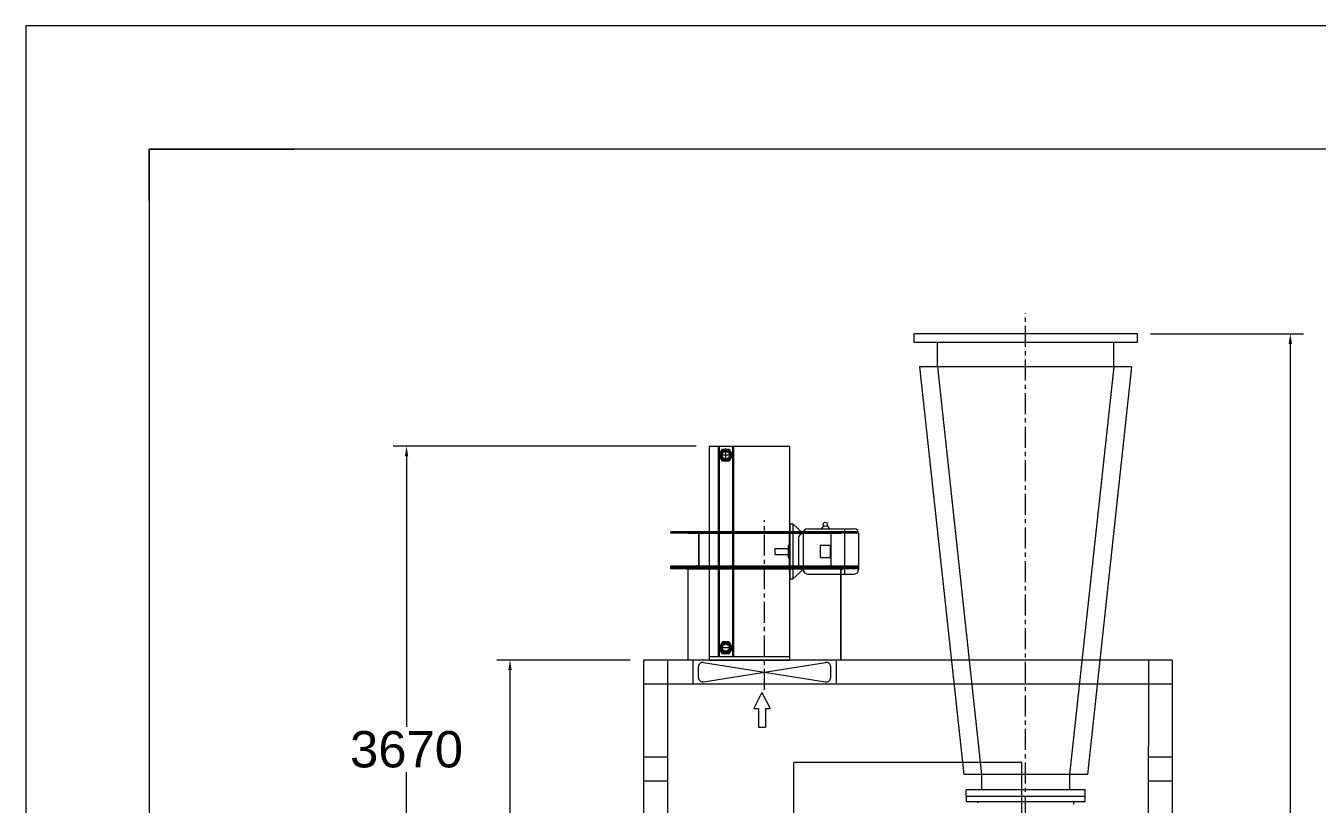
# Model space of a CAD drawing. Header units: millimetres. Extents: x 2 to 671028, y -1 to 511258.
# Drawn here: x 2 to 148864, y 421547 to 511258 of the extents above; entities that cross this region are included whole.
import ezdxf
from ezdxf.enums import TextEntityAlignment as Align

# ---------------------------------------------------------------- set-up
doc = ezdxf.new("R2010")
doc.units = ezdxf.units.MM
doc.header["$LTSCALE"] = 25.4
doc.linetypes.add('CENTER', pattern=[50.8, 31.75, -6.35, 6.35, -6.35])
doc.layers.get('Defpoints').update_dxf_attribs({"lineweight": 5})
doc.layers.add('CAXA1', color=5, linetype='CENTER', lineweight=5)
doc.layers.add('Title Block', color=7, linetype='Continuous', lineweight=5)
doc.styles.add('ACANSTS', font='romans.shx', dxfattribs={"height": 25.4})
doc.styles.add('Roman', font='arial.ttf')
doc.styles.get("Standard").update_dxf_attribs({"font": 'arial.ttf'})
doc.dimstyles.new('ISO-25', dxfattribs={"dimscale": 30, "dimtxt": 38.1, "dimasz": 38.1, "dimexe": 50.8, "dimexo": 50.8, "dimgap": 15.875, "dimtad": 1, "dimtih": 1, "dimtoh": 1, "dimdec": 1, "dimlfac": 0.03937, "dimdsep": 46, "dimtxsty": 'Standard', "dimcen": 63.5, "dimclrd": 7, "dimclre": 7, "dimclrt": 7, "dimadec": 0, "dimazin": 0, "dimtfac": 1, "dimtdec": 1, "dimtmove": 0, "dimatfit": 3, "dimfxl": 25.4, "dimlwd": 5, "dimlwe": 5, "dimarcsym": 0})

# ---------------------------------------------------------------- blocks, each defined once
blk = doc.blocks.new('*D41')
at = {"color": 7, "linetype": 'Continuous', "lineweight": 5, "transparency": 16777216}
for p, q in [((69668, 438156), (54291, 438156)), ((55815, 437013), (55815, 412355)), ((55815, 370719), (55815, 407123)), ((67154, 369576), (54291, 369576))]:
    blk.add_line(p, q, dxfattribs=at)
at = {"color": 7, "transparency": 16777216}
for points in [[(55625, 437013), (56006, 437013), (55815, 438156)], [(55625, 370719), (56006, 370719), (55815, 369576)]]:
    blk.add_solid(points, dxfattribs=at)
at = {"layer": 'Defpoints', "color": 0, "transparency": 16777216}
for p in [(55815, 438156), (71192, 438156), (68678, 369576)]:
    blk.add_point(p, dxfattribs=at)
at = {"color": 7, "lineweight": 5, "transparency": 16777216, "insert": (55815, 409739), "char_height": 4191, "attachment_point": 5, "style": 'Roman'}
blk.add_mtext('2700', dxfattribs=at)
blk = doc.blocks.new('*D43')
at = {"color": 7, "linetype": 'Continuous', "lineweight": 5, "transparency": 16777216}
for p, q in [((129653, 475747), (147291, 475747)), ((145767, 474604), (145767, 415597)), ((145767, 370719), (145767, 410365)), ((145081, 369576), (144243, 369576))]:
    blk.add_line(p, q, dxfattribs=at)
at = {"color": 7, "transparency": 16777216}
for points in [[(145577, 474604), (145958, 474604), (145767, 475747)], [(145577, 370719), (145958, 370719), (145767, 369576)]]:
    blk.add_solid(points, dxfattribs=at)
at = {"layer": 'Defpoints', "color": 0, "transparency": 16777216}
for p in [(128129, 475747), (145767, 475747), (146605, 369576)]:
    blk.add_point(p, dxfattribs=at)
at = {"color": 7, "lineweight": 5, "transparency": 16777216, "insert": (145767, 412981), "char_height": 4191, "attachment_point": 5, "style": 'Roman'}
blk.add_mtext('4180', dxfattribs=at)
blk = doc.blocks.new('*D40')
at = {"color": 7, "linetype": 'Continuous', "lineweight": 5, "transparency": 16777216}
for p, q in [((77288, 462794), (42364, 462794)), ((43888, 461651), (43888, 430466)), ((43888, 370719), (43888, 425231)), ((67154, 369576), (42364, 369576))]:
    blk.add_line(p, q, dxfattribs=at)
at = {"color": 7, "transparency": 16777216}
for points in [[(43698, 461651), (44079, 461651), (43888, 462794)], [(43698, 370719), (44079, 370719), (43888, 369576)]]:
    blk.add_solid(points, dxfattribs=at)
at = {"layer": 'Defpoints', "color": 0, "transparency": 16777216}
for p in [(43888, 462794), (78812, 462794), (68678, 369576)]:
    blk.add_point(p, dxfattribs=at)
at = {"color": 7, "lineweight": 5, "transparency": 16777216, "insert": (43888, 427849), "char_height": 4191, "attachment_point": 5, "style": 'Roman'}
blk.add_mtext('3670', dxfattribs=at)
blk = doc.blocks.new('LONE STAR BLOWER TITLE BLOCK (SIZE A)')
at = {"layer": 'Title Block', "lineweight": 15}
for p, q in [((600.08, 457.2), (0, 457.2)), ((0, 457.2), (0, 0)), ((587.38, 444.5), (12.7, 444.5)), ((587.38, 444.5), (12.7, 444.5)), ((12.7, 444.5), (12.7, 12.7)), ((12.7, 439.2), (12.7, 444.5)), ((12.7, 444.5), (27.67, 444.5)), ((12.7, 439.2), (12.7, 361.13))]:
    blk.add_line(p, q, dxfattribs=at)
at = {"layer": 'Title Block', "lineweight": 15, "style": 'ACANSTS'}
for tag, p, height in [('DRAWN_BY', (375.45, 58.16), 3.43), ('DRAWN_DATE', (402.66, 58.47), 3.43), ('DRAWING_SUBTITLE', (450.18, 50.21), 5.14), ('CHECKED_BY', (376.02, 49.37), 3.43), ('CHECK_DATE', (402.18, 49.5), 3.43), ('ENGINEER', (375.87, 40.95), 3.43), ('ENG_DATE', (401.95, 40.92), 3.43), ('DRAWING_SUBTITLE', (450.12, 39.35), 5.14), ('MANUFACTURING', (375.76, 32.38), 3.43), ('MFG_DATE', (401.98, 32.46), 3.43), ('CONTROL', (375.76, 23.81), 3.43), ('CONTROL_DATE', (401.98, 23.88), 3.43), ('CAGE_CODE', (455.36, 23.27), 3.43), ('MODEL_FILE_NAME', (230.14, 15.52), 3.43), ('APPROVED_BY', (375.47, 14.54), 3.43), ('APPROVAL_DATE', (401.77, 14.47), 3.43)]:
    blk.add_attdef(tag, p, '', height=height, dxfattribs=at)
at = {"layer": 'Title Block', "lineweight": 15, "style": 'Roman', "flags": 8}
for tag, height, p in [('DWG_NUMBER', 7.14, (484.29, 29.15)), ('SCALE', 3.43, (459.83, 17.88)), ('SHEETNUMBER', 3.43, (539.89, 17.88)), ('TOTA_SHEETS', 3.43, (556.11, 17.82))]:
    blk.add_attdef(tag, text='', height=height, dxfattribs=at).set_placement(p, align=Align.TOP_LEFT)
at = {"layer": 'Title Block', "lineweight": 15, "style": 'ACANSTS'}
blk.add_attdef('REVISION', text='', height=3.43, dxfattribs=at).set_placement((580.38, 22.69), align=Align.CENTER)

msp = doc.modelspace()

# ---------------------------------------------------------------- linework, layer by layer
at = {"color": 7, "lineweight": 5}
for p, q in [((128135.22, 475769.53), (102354.22, 475769.53)), ((102354.22, 475769.53), (102354.22, 474804.33)), ((128128.72, 475769.53), (128128.72, 474804.33)), ((102354.22, 474804.33), (128135.22, 474804.33)), ((105084.72, 471959.53), (105084.72, 474804.33)), ((125404.72, 471959.53), (125404.72, 474804.33)), ((127449.95, 471959.53), (103039.49, 471959.53)), ((103039.49, 471959.53), (108119.49, 424969.53)), ((105084.72, 471959.53), (110164.72, 424969.53)), ((125404.72, 471959.53), (120324.72, 424969.53)), ((127449.95, 471959.53), (122369.95, 424969.53)), ((78812.09, 462793.54), (88083.09, 462793.54)), ((78812.09, 438155.54), (78812.09, 462793.54)), ((79815.37, 462793.54), (79815.37, 438561.94)), ((81565.5, 461777.54), (79839.38, 461777.54)), ((79899.8, 461777.54), (80295.74, 462463.34)), ((80295.74, 461091.74), (79899.8, 461777.54)), ((79916.97, 462793.54), (79916.97, 438561.94)), ((80295.74, 462463.34), (81087.64, 462463.34)), ((80691.69, 460996.24), (80691.69, 462560.44)), ((81087.64, 462463.34), (81483.58, 461777.54)), ((81483.58, 461777.54), (81087.64, 461091.74)), ((81466.41, 462793.54), (81466.41, 438561.94)), ((81568.01, 462793.54), (81568.01, 438561.94)), ((88083.09, 438155.54), (88083.09, 462793.54)), ((81087.64, 461091.74), (80295.74, 461091.74)), ((95956.91, 452938.34), (74366.91, 452938.34)), ((74366.91, 452785.94), (74366.91, 452938.34)), ((95956.91, 452785.94), (74366.91, 452785.94)), ((76360.81, 452785.94), (93963.01, 452785.94)), ((77567.31, 452785.94), (77364.11, 452785.94)), ((77364.11, 452760.54), (77364.11, 452785.94)), ((77541.91, 452760.54), (77364.11, 452760.54)), ((77541.91, 452785.94), (92781.91, 452785.94)), ((77541.91, 452760.54), (77541.91, 449001.34)), ((77567.31, 452785.94), (77567.31, 448975.94)), ((87981.49, 452963.74), (88083.09, 452963.74)), ((87981.49, 452963.74), (87981.49, 448391.74)), ((88083.09, 453852.74), (88438.69, 453852.74)), ((88083.09, 453852.74), (88083.09, 447502.74)), ((88438.69, 453852.74), (89609.25, 452760.54)), ((88438.69, 453852.74), (88438.69, 447502.74)), ((89609.25, 452760.54), (89609.25, 448594.94)), ((90129.95, 453281.24), (95487.19, 453281.24)), ((91952.48, 453683.4), (91713.28, 453281.24)), ((92363.09, 453683.4), (92602.28, 453281.24)), ((92781.91, 452785.94), (92781.91, 448975.94)), ((92807.31, 452760.54), (92807.31, 449001.34)), ((94382.29, 453281.24), (94382.29, 448074.24)), ((95956.91, 452785.94), (95956.91, 452938.34)), ((96007.89, 452760.54), (96007.89, 448594.94)), ((87879.89, 451388.94), (87981.49, 451388.94)), ((87879.89, 451388.94), (87879.89, 449966.54)), ((89088.55, 452239.84), (89088.55, 449115.64)), ((91588.82, 451388.94), (92726.74, 451388.94)), ((91588.82, 451388.94), (91588.82, 449966.54)), ((92726.74, 451388.94), (92726.74, 449966.54)), ((77541.91, 450118.94), (77541.91, 448848.94)), ((77567.31, 450118.94), (77567.31, 448823.54)), ((86355.89, 451033.34), (87879.89, 451033.34)), ((86355.89, 451033.34), (86355.89, 450322.14)), ((86355.89, 450322.14), (87879.89, 450322.14)), ((87879.89, 449966.54), (87981.49, 449966.54)), ((91588.82, 449966.54), (92726.74, 449966.54)), ((95956.91, 448975.94), (74366.91, 448975.94)), ((74366.91, 448823.54), (74366.91, 448975.94)), ((95956.91, 448823.54), (74366.91, 448823.54)), ((95956.91, 448823.54), (74366.91, 448823.54)), ((74366.91, 448671.14), (74366.91, 448823.54)), ((95956.91, 448671.14), (74366.91, 448671.14)), ((76360.81, 448671.14), (76157.61, 448671.14)), ((76157.61, 448645.74), (76157.61, 448671.14)), ((76360.81, 448671.14), (76157.61, 448671.14)), ((76157.61, 448645.74), (76157.61, 448671.14)), ((76335.41, 448645.74), (76157.61, 448645.74)), ((76335.41, 448645.74), (76157.61, 448645.74)), ((76335.41, 438155.54), (76335.41, 448645.74)), ((76360.81, 448823.54), (93963.01, 448823.54)), ((76360.81, 448671.14), (93963.01, 448671.14)), ((76360.81, 438155.54), (76360.81, 448671.14)), ((77541.91, 449001.34), (77364.11, 449001.34)), ((77364.11, 449001.34), (77364.11, 448975.94)), ((77567.31, 448975.94), (77364.11, 448975.94)), ((77541.91, 448848.94), (77364.11, 448848.94)), ((77364.11, 448848.94), (77364.11, 448823.54)), ((77567.31, 448823.54), (77364.11, 448823.54)), ((77567.31, 448975.94), (92756.51, 448975.94)), ((77567.31, 448823.54), (92756.51, 448823.54)), ((87981.49, 448391.74), (88083.09, 448391.74)), ((88438.69, 447502.74), (89609.25, 448594.94)), ((93963.01, 448671.14), (94166.21, 448671.14)), ((93963.01, 448671.14), (94166.21, 448671.14)), ((93963.01, 438155.54), (93963.01, 448671.14)), ((93988.41, 448645.74), (94166.21, 448645.74)), ((93988.41, 448645.74), (94166.21, 448645.74)), ((93988.41, 438155.54), (93988.41, 448645.74)), ((94166.21, 448645.74), (94166.21, 448671.14)), ((94166.21, 448645.74), (94166.21, 448671.14)), ((95956.91, 448823.54), (95956.91, 448975.94)), ((95956.91, 448671.14), (95956.91, 448823.54)), ((88083.09, 447502.74), (88438.69, 447502.74)), ((90129.95, 448074.24), (95487.19, 448074.24)), ((81568.01, 439578.12), (79815.37, 439578.12)), ((80295.74, 440263.92), (79899.8, 439578.12)), ((80295.74, 438892.32), (79899.8, 439578.12)), ((81087.64, 440263.92), (80295.74, 440263.92)), ((81087.64, 440263.92), (81483.58, 439578.12)), ((81087.64, 438892.32), (81483.58, 439578.12)), ((71191.91, 438155.54), (71191.91, 369575.54)), ((132151.91, 438155.54), (71191.91, 438155.54)), ((73985.91, 438155.54), (73985.91, 369575.54)), ((76906.91, 438155.54), (76906.91, 435361.54)), ((78129.73, 435639.62), (92194.08, 437877.45)), ((78129.73, 437877.45), (92194.08, 435639.62)), ((78812.09, 438561.94), (88083.09, 438561.94)), ((78812.09, 438155.54), (88083.09, 438155.54)), ((81087.64, 438892.32), (80295.74, 438892.32)), ((93416.91, 438155.54), (93416.91, 435361.54)), ((129412.51, 438155.54), (129358.23, 369575.54)), ((132151.91, 438155.54), (132151.91, 369575.54)), ((77541.91, 436141.31), (77541.91, 437375.76)), ((92781.91, 436141.31), (92781.91, 437375.76)), ((132151.91, 435361.54), (71191.91, 435361.54)), ((84862.84, 434411.53), (83932.8, 432567.48)), ((84862.84, 434411.53), (85792.87, 432567.48)), ((83932.8, 432567.48), (84470.99, 432567.48)), ((84470.99, 432567.48), (84470.99, 430403.36)), ((85254.68, 432567.48), (85792.87, 432567.48)), ((85254.68, 432567.48), (85254.68, 430403.36)), ((84470.99, 430403.36), (85254.68, 430403.36)), ((73985.91, 426979.54), (71191.91, 426979.54)), ((114802.98, 426343.67), (88535.76, 426343.67)), ((88535.76, 403426.04), (88535.76, 426343.67)), ((114802.98, 403426.04), (114802.98, 426343.67)), ((132151.91, 426979.54), (129357.91, 426979.54)), ((122369.95, 424969.53), (108119.49, 424969.53)), ((110164.72, 424969.53), (110164.72, 423191.53)), ((120324.72, 424969.53), (120324.72, 423191.53)), ((73985.91, 424185.54), (71191.91, 424185.54)), ((122102.72, 423191.53), (108386.72, 423191.53)), ((108386.72, 422429.53), (108386.72, 423191.53)), ((122102.72, 422429.53), (122102.72, 423191.53)), ((132151.91, 424185.54), (129357.91, 424185.54)), ((122102.72, 422429.53), (108386.72, 422429.53)), ((122102.72, 422429.53), (108386.72, 422429.53)), ((108386.72, 422429.53), (108386.72, 421870.73)), ((108386.72, 421870.73), (122102.72, 421870.73)), ((109725.64, 421870.73), (109725.64, 421682.61)), ((120763.81, 421870.73), (120763.81, 421682.61)), ((122102.72, 421870.73), (122102.72, 422429.53))]:
    msp.add_line(p, q, dxfattribs=at)
for centre, radius in [((80691.69, 461777.54), 673.1), ((80691.69, 461777.54), 609.6), ((80691.69, 461777.54), 581.66), ((80691.69, 461778.34), 495.3), ((80691.69, 461777.54), 419.1), ((92157.78, 453801.94), 237.07), ((80691.69, 439578.12), 673.1), ((80691.69, 439578.12), 609.6), ((80691.69, 439578.12), 581.66), ((80691.69, 439578.92), 495.3), ((80691.69, 439578.12), 406.4)]:
    msp.add_circle(centre, radius, dxfattribs=at)
for centre, radius, start, end in [((89609.25, 452239.84), 520.7, 90, 180), ((90129.95, 452760.54), 520.7, 90, 180), ((95487.19, 452760.54), 520.7, 0, 90), ((89609.25, 449115.64), 520.7, 180, 270), ((90129.95, 448594.94), 520.7, 180, 270), ((95487.19, 448594.94), 520.7, 270, 0), ((78049.91, 437375.76), 508, 80.9592229, 180), ((92273.91, 437375.76), 508, 0, 99.0407771), ((78049.91, 436141.31), 508, 180, 279.0407771), ((92273.91, 436141.31), 508, 260.9592229, 0), ((121017.81, 421682.61), 254, 180, 212.1788763)]:
    msp.add_arc(centre, radius, start, end, dxfattribs=at)
at = {"layer": 'CAXA1', "linetype": 'CENTER', "lineweight": 5, "ltscale": 3}
for p, q in [((115241.47, 408439.99), (115241.47, 478133.11)), ((85161.91, 434716.83), (85161.91, 454295.88))]:
    msp.add_line(p, q, dxfattribs=at)

# ---------------------------------------------------------------- block references
at = {"xscale": 1118.237794126772, "yscale": 1118.237794126772, "zscale": 1118.237794126772}
msp.add_blockref('LONE STAR BLOWER TITLE BLOCK (SIZE A)', (1.55, -0.56), dxfattribs=at)

# ---------------------------------------------------------------- dimensions: what is measured, and where the dimension line sits
at = {"color": 7, "lineweight": 5}
for base, p1, p2, picture, middle in [((145767.15, 475746.67), (146605.15, 369575.54), (128128.72, 475746.67), '*D43', (145767.15, 412980.89)), ((43888.28, 462793.54), (68678.49, 369575.54), (78812.09, 462793.54), '*D40', (43888.28, 427848.64)), ((55815.23, 438155.54), (68678.49, 369575.54), (71191.91, 438155.54), '*D41', (55815.23, 409739.22))]:
    dim = msp.add_linear_dim(base=base, p1=p1, p2=p2, angle=90, dimstyle='ISO-25', override={"dimscale": 30, "dimtxt": 139.7, "dimpost": '\\X', "dimtxsty": 'Roman', "dimtmove": 1}, dxfattribs=at)
    dim.commit()
    dim.dimension.update_dxf_attribs({"geometry": picture, "text_midpoint": middle, "dimtype": 160})

doc.saveas('drawing.dxf')
